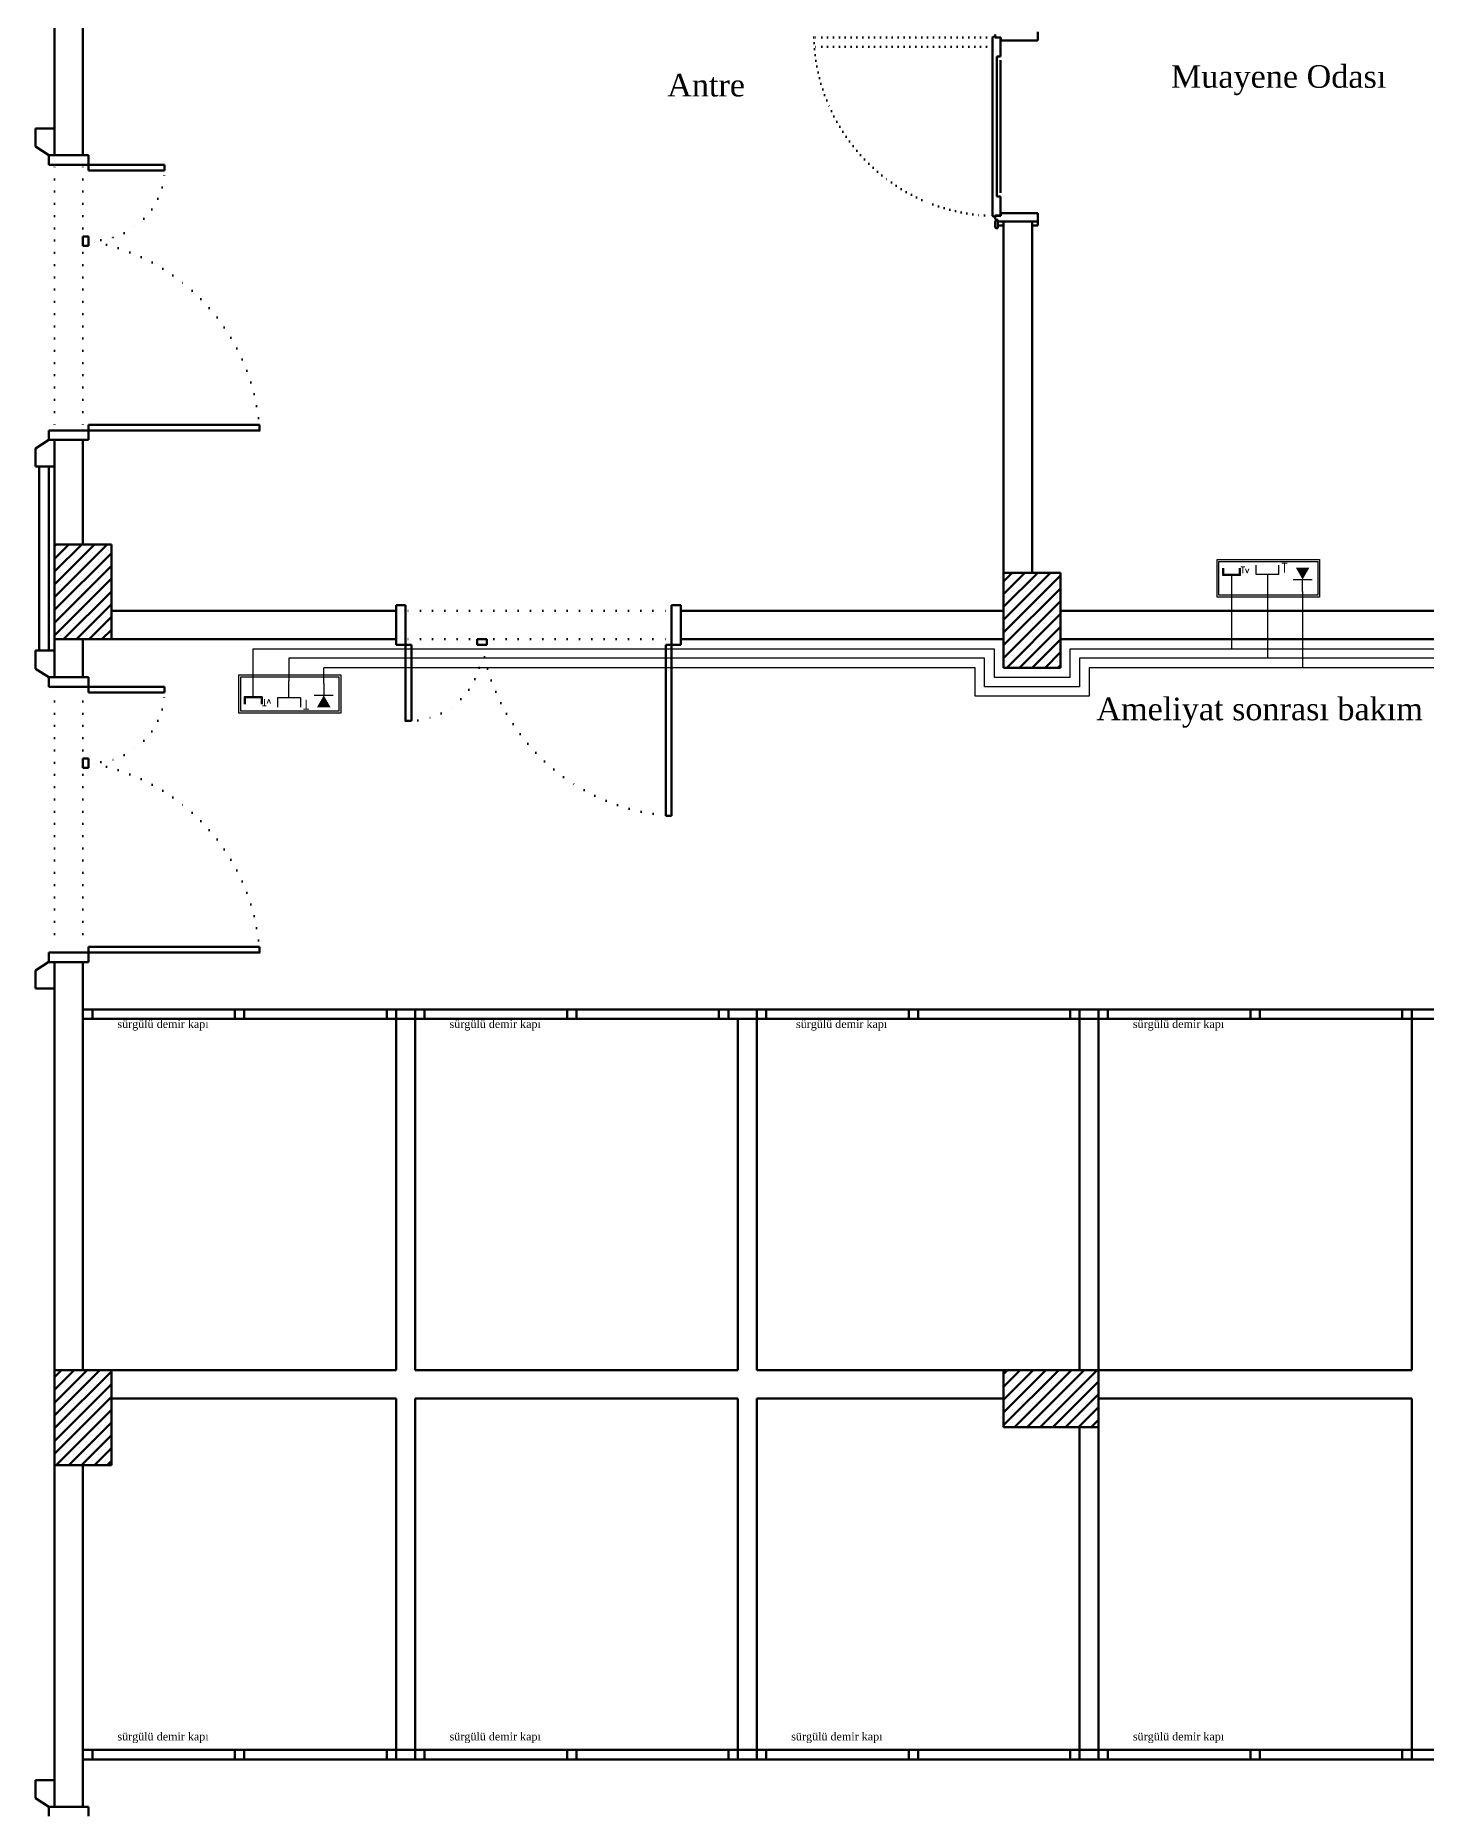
# Model space of a CAD drawing. Header units: millimetres. Extents: x 2046 to 14753, y 2361 to 29276.
# Drawn here: x 3230 to 3963, y 18168 to 19104 of the extents above; entities that cross this region are included whole.
import ezdxf

# ---------------------------------------------------------------- set-up
doc = ezdxf.new("R2010")
doc.units = ezdxf.units.MM
doc.linetypes.add('ACAD_ISO07W100', pattern=[3, 0, -3])
doc.linetypes.add('DOT', pattern=[6.35, 0, -6.35])
doc.layers.add('A.O. DUVAR', color=7, linetype='Continuous', lineweight=50)
doc.layers.add('priz', color=12, linetype='Continuous', lineweight=25)
for name, color, linetype in [('BLK-DATA', 2, 'Continuous'), ('telefon', 6, 'Continuous'), ('tv', 4, 'Continuous')]:
    doc.layers.add(name, color=color, linetype=linetype)
doc.styles.add('A.O. MALZEME', font='times.ttf', dxfattribs={"height": 10})
doc.styles.add('ROMANS', font='romanstw.shx', dxfattribs={"width": 0.7})

# ---------------------------------------------------------------- blocks, each defined once
blk = doc.blocks.new('*U105')
at = {"layer": 'tv'}
for p, q in [((-7.8, 14.1), (-7.8, 20.6)), ((-7, 15), (-7, 20.6)), ((7, 15), (7, 20.6)), ((7.8, 14.1), (7.8, 20.6)), ((7.8, 14.1), (-7.8, 14.1)), ((7.8, 14.1), (-7.8, 14.1)), ((7, 15), (-7, 15)), ((0, 14.1), (0, 3.6))]:
    blk.add_line(p, q, dxfattribs=at)
blk.add_lwpolyline([(0, 3.6), (0, 0)], dxfattribs=at)
at = {"layer": 'tv', "color": 142, "style": 'ROMANS'}
blk.add_text('Tv', height=5.6, dxfattribs=at).set_placement((7.9, 16.2))
blk = doc.blocks.new('telefon')
at = {"layer": 'telefon'}
for p, q in [((-10, 15), (-10, 23)), ((10, 15), (10, 23)), ((10, 15), (-10, 15)), ((0, 15), (0, 0))]:
    blk.add_line(p, q, dxfattribs=at)
at = {"layer": 'telefon', "color": 142, "style": 'ROMANS'}
blk.add_text('T', height=8, dxfattribs=at).set_placement((12.3, 16.8))
blk = doc.blocks.new('*U106')
at = {"layer": 'tv'}
for p, q in [((-7.8, 14.1), (-7.8, 20.6)), ((-7, 15), (-7, 20.6)), ((7, 15), (7, 20.6)), ((7.8, 14.1), (7.8, 20.6)), ((7.8, 14.1), (-7.8, 14.1)), ((7.8, 14.1), (-7.8, 14.1)), ((7, 15), (-7, 15)), ((0, 14.1), (0, 3.6))]:
    blk.add_line(p, q, dxfattribs=at)
blk.add_lwpolyline([(0, 3.6), (0, 0)], dxfattribs=at)
at = {"layer": 'tv', "color": 142, "style": 'ROMANS'}
blk.add_text('Tv', height=5.6, dxfattribs=at).set_placement((7.9, 16.2))
blk = doc.blocks.new('DATA')
at = {"layer": 'BLK-DATA'}
for p, q in [((-10, 12.7), (10, 12.7)), ((0, 0), (0, 12.7))]:
    blk.add_line(p, q, dxfattribs=at)
blk.add_solid([(-7.1, 25.1), (7.1, 25.1), (0, 12.7)], dxfattribs=at)

msp = doc.modelspace()

# ---------------------------------------------------------------- linework, layer by layer
at = {"layer": 'A.O. DUVAR'}
for p, q in [((3239.96, 19040.858), (3239.96, 19120.858)), ((3254.96, 19120.858), (3254.96, 19040.858)), ((3734.033, 19102.911), (3734.899, 19103.411)), ((3734.899, 19103.411), (3735.399, 19103.411)), ((3735.399, 19103.411), (3735.399, 19102.786)), ((3735.46, 19102.858), (3735.46, 19104.411)), ((3757.96, 19105.858), (3757.96, 19101.358)), ((3734.033, 19008.858), (3734.033, 19102.911)), ((3738.399, 19102.786), (3735.399, 19102.786)), ((3738.46, 19102.858), (3735.46, 19102.858)), ((3738.399, 19102.786), (3738.399, 19099.858)), ((3738.399, 19099.858), (3738.399, 19092.858)), ((3738.46, 19101.358), (3738.46, 19102.858)), ((3757.96, 19101.358), (3738.46, 19101.358)), ((3736.399, 19092.858), (3736.399, 19019.043)), ((3738.395, 19092.858), (3736.399, 19092.858)), ((3738.399, 19090.858), (3738.399, 19021.043)), ((3236.96, 19040.858), (3257.96, 19040.858)), ((3236.96, 19035.858), (3236.96, 19040.858)), ((3254.96, 19040.858), (3239.96, 19040.858)), ((3257.96, 19040.858), (3257.96, 19035.858)), ((3257.96, 19035.858), (3236.96, 19035.858)), ((3257.96, 19032.858), (3257.96, 19035.858)), ((3257.96, 19035.858), (3297.96, 19035.858)), ((3297.96, 19032.858), (3257.96, 19032.858)), ((3297.96, 19035.858), (3297.96, 19032.858)), ((3738.399, 19019.043), (3736.399, 19019.043)), ((3738.399, 19019.043), (3738.399, 19009.043)), ((3757.96, 19010.358), (3738.46, 19010.358)), ((3738.46, 19010.358), (3738.46, 19008.858)), ((3757.96, 19005.858), (3757.96, 19010.358)), ((3734.899, 19008.358), (3734.033, 19008.858)), ((3735.399, 19008.358), (3734.899, 19008.358)), ((3735.399, 19008.358), (3735.4, 19009.043)), ((3735.4, 19009.043), (3738.399, 19009.043)), ((3738.46, 19008.858), (3735.46, 19008.858)), ((3735.46, 19008.858), (3735.46, 19007.381)), ((3735.46, 19007.381), (3735.96, 19006.881)), ((3735.46, 19005.881), (3735.96, 19006.381)), ((3735.46, 19002.881), (3735.46, 19005.881)), ((3735.96, 19002.381), (3735.46, 19002.881)), ((3735.96, 19006.881), (3736.96, 19006.881)), ((3735.96, 19006.381), (3736.91, 19006.381)), ((3736.91, 19002.381), (3735.96, 19002.381)), ((3736.91, 19006.381), (3736.91, 19002.381)), ((3736.96, 19006.881), (3736.96, 19005.858)), ((3736.96, 19005.858), (3739.96, 19005.858)), ((3736.96, 19005.858), (3736.96, 19003.858)), ((3736.96, 19003.858), (3739.96, 19003.858)), ((3739.96, 19005.858), (3754.96, 19005.858)), ((3739.96, 19003.858), (3739.96, 19005.858)), ((3739.96, 18820.858), (3739.96, 19005.858)), ((3739.96, 19005.858), (3754.96, 19005.858)), ((3754.96, 19003.858), (3754.96, 19005.858)), ((3754.96, 19005.858), (3757.96, 19005.858)), ((3754.96, 19005.858), (3754.96, 18820.858)), ((3757.96, 19003.858), (3754.96, 19003.858)), ((3757.96, 19005.858), (3757.96, 19003.858)), ((3257.96, 18998.121), (3254.96, 18998.121)), ((3254.96, 18998.121), (3254.96, 18993.121)), ((3254.96, 18993.121), (3257.96, 18993.121)), ((3257.96, 18993.121), (3257.96, 18998.121)), ((3347.96, 18898.858), (3257.96, 18898.858)), ((3257.96, 18898.858), (3257.96, 18895.858)), ((3347.96, 18895.858), (3347.96, 18898.858)), ((3257.96, 18895.858), (3236.96, 18895.858)), ((3236.96, 18895.858), (3236.96, 18890.858)), ((3236.96, 18890.858), (3257.96, 18890.858)), ((3239.96, 18890.858), (3254.96, 18890.858)), ((3239.96, 18835.858), (3239.96, 18890.858)), ((3254.96, 18835.858), (3254.96, 18890.858)), ((3254.96, 18890.858), (3254.96, 18835.858)), ((3257.96, 18895.858), (3347.96, 18895.858)), ((3257.96, 18890.858), (3257.96, 18895.858)), ((3231.96, 18876.858), (3231.96, 18779.941)), ((3236.96, 18876.858), (3236.96, 18779.941)), ((3239.96, 18876.858), (3239.96, 18779.941)), ((3239.96, 18876.858), (3239.96, 18779.941)), ((3239.96, 18835.858), (3269.96, 18835.858)), ((3239.96, 18785.858), (3239.96, 18835.858)), ((3254.96, 18835.858), (3239.96, 18835.858)), ((3269.96, 18835.858), (3254.96, 18835.858)), ((3269.96, 18800.858), (3269.96, 18835.858)), ((3269.96, 18835.858), (3269.96, 18785.858)), ((3739.96, 18820.858), (3769.96, 18820.858)), ((3739.96, 18770.858), (3739.96, 18820.858)), ((3754.96, 18820.858), (3739.96, 18820.858)), ((3769.96, 18820.858), (3769.96, 18770.858)), ((3269.96, 18800.858), (3269.96, 18803.858)), ((3419.96, 18800.858), (3269.96, 18800.858)), ((3269.96, 18785.858), (3269.96, 18800.858)), ((3269.96, 18800.858), (3419.96, 18800.858)), ((3419.96, 18803.858), (3419.96, 18782.858)), ((3424.96, 18803.858), (3419.96, 18803.858)), ((3419.96, 18800.858), (3419.96, 18785.858)), ((3424.96, 18782.858), (3424.96, 18803.858)), ((3564.96, 18782.858), (3564.96, 18803.858)), ((3564.96, 18803.858), (3569.96, 18803.858)), ((3569.96, 18803.858), (3569.96, 18782.858)), ((3569.96, 18800.858), (3739.96, 18800.858)), ((3569.96, 18785.858), (3569.96, 18800.858)), ((3739.96, 18800.858), (3739.96, 18785.858)), ((4299.96, 18800.858), (3769.96, 18800.858)), ((3769.96, 18800.858), (3769.96, 18785.858)), ((3269.96, 18785.858), (3239.96, 18785.858)), ((3239.96, 18765.858), (3239.96, 18785.858)), ((3239.96, 18785.858), (3254.96, 18785.858)), ((3254.96, 18765.858), (3254.96, 18785.858)), ((3254.96, 18785.858), (3419.96, 18785.858)), ((3254.96, 18785.858), (3254.96, 18765.858)), ((3419.96, 18785.858), (3269.96, 18785.858)), ((3462.698, 18782.858), (3462.698, 18785.858)), ((3462.698, 18785.858), (3467.698, 18785.858)), ((3467.698, 18785.858), (3467.698, 18782.858)), ((3739.96, 18785.858), (3569.96, 18785.858)), ((3769.96, 18785.858), (4299.96, 18785.858)), ((3419.96, 18782.858), (3424.96, 18782.858)), ((3427.96, 18782.858), (3424.96, 18782.858)), ((3424.96, 18782.858), (3424.96, 18742.858)), ((3427.96, 18742.858), (3427.96, 18782.858)), ((3467.698, 18782.858), (3462.698, 18782.858)), ((3561.96, 18692.858), (3561.96, 18782.858)), ((3561.96, 18782.858), (3564.96, 18782.858)), ((3564.96, 18782.858), (3564.96, 18692.858)), ((3569.96, 18782.858), (3564.96, 18782.858)), ((3769.96, 18770.858), (3739.96, 18770.858)), ((3236.96, 18765.858), (3257.96, 18765.858)), ((3236.96, 18760.858), (3236.96, 18765.858)), ((3257.96, 18760.858), (3236.96, 18760.858)), ((3254.96, 18765.858), (3239.96, 18765.858)), ((3257.96, 18765.858), (3257.96, 18760.858)), ((3257.96, 18757.858), (3257.96, 18760.858)), ((3257.96, 18760.858), (3297.96, 18760.858)), ((3297.96, 18757.858), (3257.96, 18757.858)), ((3297.96, 18760.858), (3297.96, 18757.858)), ((3424.96, 18742.858), (3427.96, 18742.858)), ((3257.96, 18723.121), (3254.96, 18723.121)), ((3254.96, 18723.121), (3254.96, 18718.121)), ((3257.96, 18718.121), (3257.96, 18723.121)), ((3254.96, 18718.121), (3257.96, 18718.121)), ((3564.96, 18692.858), (3561.96, 18692.858)), ((3257.96, 18620.858), (3236.96, 18620.858)), ((3236.96, 18620.858), (3236.96, 18615.858)), ((3347.96, 18623.858), (3257.96, 18623.858)), ((3257.96, 18623.858), (3257.96, 18620.858)), ((3257.96, 18620.858), (3347.96, 18620.858)), ((3257.96, 18615.858), (3257.96, 18620.858)), ((3347.96, 18620.858), (3347.96, 18623.858)), ((3236.96, 18615.858), (3257.96, 18615.858)), ((3239.96, 18400.858), (3239.96, 18615.858)), ((3239.96, 18615.858), (3254.96, 18615.858)), ((3254.96, 18615.858), (3254.96, 18400.858)), ((3239.96, 18601.858), (3239.96, 18184.941)), ((3239.96, 18601.858), (3239.96, 18184.941)), ((4304.96, 18590.858), (3254.96, 18590.858)), ((4329.96, 18590.858), (3254.96, 18590.858)), ((3254.96, 18590.858), (3259.96, 18590.858)), ((3254.96, 18585.858), (3254.96, 18590.858)), ((3259.96, 18590.858), (3259.96, 18585.858)), ((3334.96, 18590.858), (3339.96, 18590.858)), ((3334.96, 18585.858), (3334.96, 18590.858)), ((3339.96, 18590.858), (3339.96, 18585.858)), ((3414.96, 18590.858), (3419.96, 18590.858)), ((3414.96, 18585.858), (3414.96, 18590.858)), ((3419.96, 18590.858), (3419.96, 18585.858)), ((3429.96, 18590.858), (3434.96, 18590.858)), ((3429.96, 18585.858), (3429.96, 18590.858)), ((3434.96, 18590.858), (3434.96, 18585.858)), ((3509.96, 18590.858), (3514.96, 18590.858)), ((3509.96, 18585.858), (3509.96, 18590.858)), ((3514.96, 18590.858), (3514.96, 18585.858)), ((3589.96, 18590.858), (3594.96, 18590.858)), ((3589.96, 18585.858), (3589.96, 18590.858)), ((3594.96, 18590.858), (3594.96, 18585.858)), ((3609.96, 18590.858), (3614.96, 18590.858)), ((3609.96, 18585.858), (3609.96, 18590.858)), ((3614.96, 18590.858), (3614.96, 18585.858)), ((3689.96, 18590.858), (3694.96, 18590.858)), ((3689.96, 18585.858), (3689.96, 18590.858)), ((3694.96, 18590.858), (3694.96, 18585.858)), ((3774.96, 18590.858), (3779.96, 18590.858)), ((3774.96, 18585.858), (3774.96, 18590.858)), ((3779.96, 18590.858), (3779.96, 18585.858)), ((3789.96, 18590.858), (3794.96, 18590.858)), ((3789.96, 18585.858), (3789.96, 18590.858)), ((3794.96, 18590.858), (3794.96, 18585.858)), ((3869.96, 18590.858), (3874.96, 18590.858)), ((3869.96, 18585.858), (3869.96, 18590.858)), ((3874.96, 18590.858), (3874.96, 18585.858)), ((3949.96, 18590.858), (3954.96, 18590.858)), ((3949.96, 18585.858), (3949.96, 18590.858)), ((3954.96, 18590.858), (3954.96, 18585.858)), ((4331.96, 18585.858), (3254.96, 18585.858)), ((3259.96, 18585.858), (3254.96, 18585.858)), ((3339.96, 18585.858), (3334.96, 18585.858)), ((3419.96, 18585.858), (3414.96, 18585.858)), ((3419.96, 18400.858), (3419.96, 18585.858)), ((3419.96, 18585.858), (3429.96, 18585.858)), ((3434.96, 18585.858), (3429.96, 18585.858)), ((3429.96, 18585.858), (3429.96, 18400.858)), ((3514.96, 18585.858), (3509.96, 18585.858)), ((3594.96, 18585.858), (3589.96, 18585.858)), ((3599.96, 18400.858), (3599.96, 18585.858)), ((3599.96, 18585.858), (3609.96, 18585.858)), ((3614.96, 18585.858), (3609.96, 18585.858)), ((3609.96, 18585.858), (3609.96, 18400.858)), ((3694.96, 18585.858), (3689.96, 18585.858)), ((3779.96, 18585.858), (3774.96, 18585.858)), ((3779.96, 18400.858), (3779.96, 18585.858)), ((3779.96, 18585.858), (3789.96, 18585.858)), ((3794.96, 18585.858), (3789.96, 18585.858)), ((3789.96, 18585.858), (3789.96, 18400.858)), ((3874.96, 18585.858), (3869.96, 18585.858)), ((3954.96, 18585.858), (3949.96, 18585.858)), ((3954.96, 18400.858), (3954.96, 18585.858)), ((3954.96, 18585.858), (3964.96, 18585.858)), ((3239.96, 18400.858), (3269.96, 18400.858)), ((3239.96, 18350.858), (3239.96, 18400.858)), ((3254.96, 18400.858), (3239.96, 18400.858)), ((3269.96, 18400.858), (3269.96, 18350.858)), ((3269.96, 18385.858), (3269.96, 18400.858)), ((3269.96, 18400.858), (3419.96, 18400.858)), ((3429.96, 18400.858), (3599.96, 18400.858)), ((3609.96, 18400.858), (3739.96, 18400.858)), ((3739.96, 18370.858), (3739.96, 18400.858)), ((3739.96, 18400.858), (3789.96, 18400.858)), ((3739.96, 18400.858), (3739.96, 18385.858)), ((3789.96, 18400.858), (3779.96, 18400.858)), ((3789.96, 18400.858), (3789.96, 18370.858)), ((3789.96, 18385.858), (3789.96, 18400.858)), ((3789.96, 18400.858), (3954.96, 18400.858)), ((3419.96, 18385.858), (3269.96, 18385.858)), ((3419.96, 18200.858), (3419.96, 18385.858)), ((3599.96, 18385.858), (3429.96, 18385.858)), ((3429.96, 18385.858), (3429.96, 18200.858)), ((3599.96, 18200.858), (3599.96, 18385.858)), ((3739.96, 18385.858), (3609.96, 18385.858)), ((3609.96, 18385.858), (3609.96, 18200.858)), ((3954.96, 18385.858), (3789.96, 18385.858)), ((3954.96, 18200.858), (3954.96, 18385.858)), ((3789.96, 18370.858), (3739.96, 18370.858)), ((3789.96, 18370.858), (3779.96, 18370.858)), ((3779.96, 18370.858), (3779.96, 18200.858)), ((3789.96, 18200.858), (3789.96, 18370.858)), ((3269.96, 18350.858), (3239.96, 18350.858)), ((3239.96, 18170.858), (3239.96, 18350.858)), ((3239.96, 18350.858), (3254.96, 18350.858)), ((3254.96, 18350.858), (3254.96, 18170.858)), ((4304.96, 18200.858), (3254.96, 18200.858)), ((3254.96, 18200.858), (3259.96, 18200.858)), ((3254.96, 18195.858), (3254.96, 18200.858)), ((3259.96, 18200.858), (3259.96, 18195.858)), ((3334.96, 18200.858), (3339.96, 18200.858)), ((3334.96, 18195.858), (3334.96, 18200.858)), ((3339.96, 18200.858), (3339.96, 18195.858)), ((3414.96, 18200.858), (3419.96, 18200.858)), ((3414.96, 18195.858), (3414.96, 18200.858)), ((3419.96, 18200.858), (3419.96, 18195.858)), ((3429.96, 18200.858), (3419.96, 18200.858)), ((3429.96, 18200.858), (3434.96, 18200.858)), ((3429.96, 18195.858), (3429.96, 18200.858)), ((3434.96, 18200.858), (3434.96, 18195.858)), ((3509.96, 18200.858), (3514.96, 18200.858)), ((3509.96, 18195.858), (3509.96, 18200.858)), ((3514.96, 18200.858), (3514.96, 18195.858)), ((3594.96, 18200.858), (3599.96, 18200.858)), ((3594.96, 18195.858), (3594.96, 18200.858)), ((3599.96, 18200.858), (3599.96, 18195.858)), ((3609.96, 18200.858), (3599.96, 18200.858)), ((3609.96, 18200.858), (3614.96, 18200.858)), ((3609.96, 18195.858), (3609.96, 18200.858)), ((3614.96, 18200.858), (3614.96, 18195.858)), ((3689.96, 18200.858), (3694.96, 18200.858)), ((3689.96, 18195.858), (3689.96, 18200.858)), ((3694.96, 18200.858), (3694.96, 18195.858)), ((3774.96, 18200.858), (3779.96, 18200.858)), ((3774.96, 18195.858), (3774.96, 18200.858)), ((3779.96, 18200.858), (3779.96, 18195.858)), ((3779.96, 18200.858), (3789.96, 18200.858)), ((3789.96, 18200.858), (3794.96, 18200.858)), ((3789.96, 18195.858), (3789.96, 18200.858)), ((3794.96, 18200.858), (3794.96, 18195.858)), ((3869.96, 18200.858), (3874.96, 18200.858)), ((3869.96, 18195.858), (3869.96, 18200.858)), ((3874.96, 18200.858), (3874.96, 18195.858)), ((3949.96, 18200.858), (3954.96, 18200.858)), ((3949.96, 18195.858), (3949.96, 18200.858)), ((3954.96, 18200.858), (3954.96, 18195.858)), ((3964.96, 18200.858), (3954.96, 18200.858)), ((4304.96, 18195.858), (3254.96, 18195.858)), ((4304.96, 18195.858), (3254.96, 18195.858)), ((3259.96, 18195.858), (3254.96, 18195.858)), ((3339.96, 18195.858), (3334.96, 18195.858)), ((3419.96, 18195.858), (3414.96, 18195.858)), ((3434.96, 18195.858), (3429.96, 18195.858)), ((3514.96, 18195.858), (3509.96, 18195.858)), ((3599.96, 18195.858), (3594.96, 18195.858)), ((3614.96, 18195.858), (3609.96, 18195.858)), ((3694.96, 18195.858), (3689.96, 18195.858)), ((3779.96, 18195.858), (3774.96, 18195.858)), ((3794.96, 18195.858), (3789.96, 18195.858)), ((3874.96, 18195.858), (3869.96, 18195.858)), ((3954.96, 18195.858), (3949.96, 18195.858)), ((3236.96, 18170.858), (3257.96, 18170.858)), ((3236.96, 18165.858), (3236.96, 18170.858)), ((3254.96, 18170.858), (3239.96, 18170.858)), ((3257.96, 18170.858), (3257.96, 18165.858))]:
    msp.add_line(p, q, dxfattribs=at)
at = {"layer": 'A.O. DUVAR', "linetype": 'ACAD_ISO07W100'}
for p, q in [((3734.033, 19102.911), (3640.033, 19102.911)), ((3734.033, 19097.911), (3640.033, 19097.911))]:
    msp.add_line(p, q, dxfattribs=at)
at = {"layer": 'A.O. DUVAR', "ltscale": 100}
for p, q in [((3229.96, 19045.38), (3229.96, 19054.941)), ((3229.96, 19054.941), (3239.96, 19054.941)), ((3229.96, 19045.38), (3229.96, 19054.941)), ((3229.96, 19054.941), (3239.96, 19054.941)), ((3239.96, 19054.941), (3239.96, 19044.941)), ((3239.96, 19054.941), (3239.96, 19044.941)), ((3236.96, 19040.858), (3229.96, 19045.38)), ((3236.96, 19040.858), (3229.96, 19045.38)), ((3239.96, 19040.941), (3236.96, 19040.858)), ((3239.96, 19040.941), (3236.96, 19040.858)), ((3239.96, 19044.941), (3239.96, 19044.941)), ((3239.96, 19044.941), (3239.96, 19040.941)), ((3239.96, 19044.941), (3239.96, 19044.941)), ((3239.96, 19044.941), (3239.96, 19040.941)), ((3236.96, 18890.941), (3229.96, 18886.419)), ((3236.96, 18890.941), (3229.96, 18886.419)), ((3239.96, 18890.858), (3236.96, 18890.941)), ((3239.96, 18890.858), (3236.96, 18890.941)), ((3239.96, 18886.858), (3239.96, 18890.858)), ((3239.96, 18886.858), (3239.96, 18890.858)), ((3229.96, 18886.419), (3229.96, 18876.858)), ((3229.96, 18886.419), (3229.96, 18876.858)), ((3239.96, 18876.858), (3239.96, 18886.858)), ((3239.96, 18886.858), (3239.96, 18886.858)), ((3239.96, 18876.858), (3239.96, 18886.858)), ((3239.96, 18886.858), (3239.96, 18886.858)), ((3229.96, 18876.858), (3239.96, 18876.858)), ((3229.96, 18876.858), (3239.96, 18876.858)), ((3229.96, 18770.38), (3229.96, 18779.941)), ((3229.96, 18779.941), (3239.96, 18779.941)), ((3229.96, 18770.38), (3229.96, 18779.941)), ((3229.96, 18779.941), (3239.96, 18779.941)), ((3239.96, 18779.941), (3239.96, 18769.941)), ((3239.96, 18779.941), (3239.96, 18769.941)), ((3236.96, 18765.858), (3229.96, 18770.38)), ((3236.96, 18765.858), (3229.96, 18770.38)), ((3239.96, 18769.941), (3239.96, 18769.941)), ((3239.96, 18769.941), (3239.96, 18765.941)), ((3239.96, 18769.941), (3239.96, 18769.941)), ((3239.96, 18769.941), (3239.96, 18765.941)), ((3239.96, 18765.941), (3236.96, 18765.858)), ((3239.96, 18765.941), (3236.96, 18765.858)), ((3236.96, 18615.941), (3229.96, 18611.419)), ((3236.96, 18615.941), (3229.96, 18611.419)), ((3229.96, 18611.419), (3229.96, 18601.858)), ((3229.96, 18611.419), (3229.96, 18601.858)), ((3239.96, 18615.858), (3236.96, 18615.941)), ((3239.96, 18615.858), (3236.96, 18615.941)), ((3239.96, 18611.858), (3239.96, 18615.858)), ((3239.96, 18611.858), (3239.96, 18615.858)), ((3239.96, 18601.858), (3239.96, 18611.858)), ((3239.96, 18611.858), (3239.96, 18611.858)), ((3239.96, 18601.858), (3239.96, 18611.858)), ((3239.96, 18611.858), (3239.96, 18611.858)), ((3229.96, 18601.858), (3239.96, 18601.858)), ((3229.96, 18601.858), (3239.96, 18601.858)), ((3229.96, 18175.38), (3229.96, 18184.941)), ((3229.96, 18184.941), (3239.96, 18184.941)), ((3229.96, 18175.38), (3229.96, 18184.941)), ((3229.96, 18184.941), (3239.96, 18184.941)), ((3239.96, 18184.941), (3239.96, 18174.941)), ((3239.96, 18184.941), (3239.96, 18174.941)), ((3236.96, 18170.858), (3229.96, 18175.38)), ((3236.96, 18170.858), (3229.96, 18175.38)), ((3239.96, 18170.941), (3236.96, 18170.858)), ((3239.96, 18170.941), (3236.96, 18170.858)), ((3239.96, 18174.941), (3239.96, 18174.941)), ((3239.96, 18174.941), (3239.96, 18170.941)), ((3239.96, 18174.941), (3239.96, 18174.941)), ((3239.96, 18174.941), (3239.96, 18170.941))]:
    msp.add_line(p, q, dxfattribs=at)
at = {"layer": 'A.O. DUVAR', "linetype": 'DOT'}
for p, q in [((3239.96, 18995.858), (3239.96, 19035.858)), ((3254.96, 18995.858), (3254.96, 19035.858)), ((3239.96, 18995.858), (3239.96, 18895.858)), ((3254.96, 18995.858), (3254.96, 18895.858)), ((3464.96, 18800.858), (3424.96, 18800.858)), ((3464.96, 18800.858), (3564.96, 18800.858)), ((3464.96, 18785.858), (3424.96, 18785.858)), ((3464.96, 18785.858), (3564.96, 18785.858)), ((3239.96, 18720.858), (3239.96, 18760.858)), ((3254.96, 18720.858), (3254.96, 18760.858)), ((3239.96, 18720.858), (3239.96, 18620.858)), ((3254.96, 18720.858), (3254.96, 18620.858))]:
    msp.add_line(p, q, dxfattribs=at)
at = {"layer": 'A.O. DUVAR', "linetype": 'Continuous', "ltscale": 10}
for p, q in [((3239.96, 18834.969), (3240.85, 18835.858)), ((3239.96, 18828.233), (3247.585, 18835.858)), ((3239.96, 18821.498), (3254.321, 18835.858)), ((3239.96, 18814.763), (3261.056, 18835.858)), ((3239.96, 18808.028), (3267.791, 18835.858)), ((3243.124, 18834.765), (3243.124, 18834.765)), ((3249.859, 18834.765), (3249.859, 18834.765)), ((3256.595, 18834.765), (3256.595, 18834.765)), ((3263.33, 18834.765), (3263.33, 18834.765)), ((3239.96, 18801.293), (3269.96, 18831.293)), ((3239.96, 18794.557), (3269.96, 18824.557)), ((3243.124, 18828.029), (3243.124, 18828.029)), ((3246.492, 18831.397), (3246.492, 18831.397)), ((3246.492, 18824.662), (3246.492, 18824.662)), ((3249.859, 18828.029), (3249.859, 18828.029)), ((3253.227, 18831.397), (3253.227, 18831.397)), ((3253.227, 18824.662), (3253.227, 18824.662)), ((3256.595, 18828.029), (3256.595, 18828.029)), ((3259.962, 18831.397), (3259.962, 18831.397)), ((3259.962, 18824.662), (3259.962, 18824.662)), ((3263.33, 18828.029), (3263.33, 18828.029)), ((3266.697, 18831.397), (3266.697, 18831.397)), ((3266.697, 18824.662), (3266.697, 18824.662)), ((3239.96, 18787.822), (3269.96, 18817.822)), ((3243.124, 18821.294), (3243.124, 18821.294)), ((3243.124, 18814.559), (3243.124, 18814.559)), ((3246.492, 18817.927), (3246.492, 18817.927)), ((3249.859, 18821.294), (3249.859, 18821.294)), ((3249.859, 18814.559), (3249.859, 18814.559)), ((3253.227, 18817.927), (3253.227, 18817.927)), ((3256.595, 18821.294), (3256.595, 18821.294)), ((3256.595, 18814.559), (3256.595, 18814.559)), ((3259.962, 18817.927), (3259.962, 18817.927)), ((3263.33, 18821.294), (3263.33, 18821.294)), ((3263.33, 18814.559), (3263.33, 18814.559)), ((3266.697, 18817.927), (3266.697, 18817.927)), ((3739.96, 18816.359), (3744.46, 18820.858)), ((3739.96, 18809.624), (3751.195, 18820.858)), ((3739.96, 18802.888), (3757.93, 18820.858)), ((3739.96, 18796.153), (3764.666, 18820.858)), ((3739.96, 18789.418), (3769.96, 18819.418)), ((3741.528, 18814.559), (3741.528, 18814.559)), ((3744.896, 18817.927), (3744.896, 18817.927)), ((3748.264, 18814.559), (3748.264, 18814.559)), ((3751.631, 18817.927), (3751.631, 18817.927)), ((3754.999, 18814.559), (3754.999, 18814.559)), ((3758.366, 18817.927), (3758.366, 18817.927)), ((3761.734, 18814.559), (3761.734, 18814.559)), ((3765.102, 18817.927), (3765.102, 18817.927)), ((3768.469, 18814.559), (3768.469, 18814.559)), ((3243.124, 18807.824), (3243.124, 18807.824)), ((3244.732, 18785.858), (3269.96, 18811.087)), ((3246.492, 18811.192), (3246.492, 18811.192)), ((3246.492, 18804.456), (3246.492, 18804.456)), ((3249.859, 18807.824), (3249.859, 18807.824)), ((3251.467, 18785.858), (3269.96, 18804.352)), ((3253.227, 18811.192), (3253.227, 18811.192)), ((3253.227, 18804.456), (3253.227, 18804.456)), ((3256.595, 18807.824), (3256.595, 18807.824)), ((3259.962, 18811.192), (3259.962, 18811.192)), ((3259.962, 18804.456), (3259.962, 18804.456)), ((3263.33, 18807.824), (3263.33, 18807.824)), ((3266.697, 18811.192), (3266.697, 18811.192)), ((3266.697, 18804.456), (3266.697, 18804.456)), ((3739.96, 18782.683), (3769.96, 18812.683)), ((3739.96, 18775.948), (3769.96, 18805.948)), ((3741.528, 18807.824), (3741.528, 18807.824)), ((3744.896, 18811.192), (3744.896, 18811.192)), ((3744.896, 18804.456), (3744.896, 18804.456)), ((3748.264, 18807.824), (3748.264, 18807.824)), ((3751.631, 18811.192), (3751.631, 18811.192)), ((3751.631, 18804.456), (3751.631, 18804.456)), ((3754.999, 18807.824), (3754.999, 18807.824)), ((3758.366, 18811.192), (3758.366, 18811.192)), ((3758.366, 18804.456), (3758.366, 18804.456)), ((3761.734, 18807.824), (3761.734, 18807.824)), ((3765.102, 18811.192), (3765.102, 18811.192)), ((3765.102, 18804.456), (3765.102, 18804.456)), ((3768.469, 18807.824), (3768.469, 18807.824)), ((3243.124, 18801.089), (3243.124, 18801.089)), ((3246.492, 18797.721), (3246.492, 18797.721)), ((3249.859, 18801.089), (3249.859, 18801.089)), ((3253.227, 18797.721), (3253.227, 18797.721)), ((3256.595, 18801.089), (3256.595, 18801.089)), ((3258.202, 18785.858), (3269.96, 18797.617)), ((3259.962, 18797.721), (3259.962, 18797.721)), ((3263.33, 18801.089), (3263.33, 18801.089)), ((3266.697, 18797.721), (3266.697, 18797.721)), ((3741.528, 18801.089), (3741.528, 18801.089)), ((3741.606, 18770.858), (3769.96, 18799.212)), ((3744.896, 18797.721), (3744.896, 18797.721)), ((3748.264, 18801.089), (3748.264, 18801.089)), ((3751.631, 18797.721), (3751.631, 18797.721)), ((3754.999, 18801.089), (3754.999, 18801.089)), ((3758.366, 18797.721), (3758.366, 18797.721)), ((3761.734, 18801.089), (3761.734, 18801.089)), ((3765.102, 18797.721), (3765.102, 18797.721)), ((3768.469, 18801.089), (3768.469, 18801.089)), ((3243.124, 18794.354), (3243.124, 18794.354)), ((3243.124, 18787.618), (3243.124, 18787.618)), ((3246.492, 18790.986), (3246.492, 18790.986)), ((3249.859, 18794.354), (3249.859, 18794.354)), ((3249.859, 18787.618), (3249.859, 18787.618)), ((3253.227, 18790.986), (3253.227, 18790.986)), ((3256.595, 18794.354), (3256.595, 18794.354)), ((3256.595, 18787.618), (3256.595, 18787.618)), ((3259.962, 18790.986), (3259.962, 18790.986)), ((3263.33, 18794.354), (3263.33, 18794.354)), ((3263.33, 18787.618), (3263.33, 18787.618)), ((3264.937, 18785.858), (3269.96, 18790.881)), ((3266.697, 18790.986), (3266.697, 18790.986)), ((3741.528, 18794.354), (3741.528, 18794.354)), ((3741.528, 18787.618), (3741.528, 18787.618)), ((3744.896, 18790.986), (3744.896, 18790.986)), ((3748.264, 18794.354), (3748.264, 18794.354)), ((3748.264, 18787.618), (3748.264, 18787.618)), ((3748.342, 18770.858), (3769.96, 18792.477)), ((3751.631, 18790.986), (3751.631, 18790.986)), ((3754.999, 18794.354), (3754.999, 18794.354)), ((3754.999, 18787.618), (3754.999, 18787.618)), ((3755.077, 18770.858), (3769.96, 18785.742)), ((3758.366, 18790.986), (3758.366, 18790.986)), ((3761.734, 18794.354), (3761.734, 18794.354)), ((3761.734, 18787.618), (3761.734, 18787.618)), ((3765.102, 18790.986), (3765.102, 18790.986)), ((3768.469, 18794.354), (3768.469, 18794.354)), ((3768.469, 18787.618), (3768.469, 18787.618)), ((3741.528, 18780.883), (3741.528, 18780.883)), ((3744.896, 18784.251), (3744.896, 18784.251)), ((3744.896, 18777.516), (3744.896, 18777.516)), ((3748.264, 18780.883), (3748.264, 18780.883)), ((3751.631, 18784.251), (3751.631, 18784.251)), ((3751.631, 18777.516), (3751.631, 18777.516)), ((3754.999, 18780.883), (3754.999, 18780.883)), ((3758.366, 18784.251), (3758.366, 18784.251)), ((3758.366, 18777.516), (3758.366, 18777.516)), ((3761.734, 18780.883), (3761.734, 18780.883)), ((3761.812, 18770.858), (3769.96, 18779.007)), ((3765.102, 18784.251), (3765.102, 18784.251)), ((3765.102, 18777.516), (3765.102, 18777.516)), ((3768.469, 18780.883), (3768.469, 18780.883)), ((3741.528, 18774.148), (3741.528, 18774.148)), ((3748.264, 18774.148), (3748.264, 18774.148)), ((3754.999, 18774.148), (3754.999, 18774.148)), ((3761.734, 18774.148), (3761.734, 18774.148)), ((3768.469, 18774.148), (3768.469, 18774.148)), ((3768.547, 18770.858), (3769.96, 18772.272)), ((3239.96, 18397.181), (3243.638, 18400.858)), ((3239.96, 18390.446), (3250.373, 18400.858)), ((3239.96, 18383.711), (3257.108, 18400.858)), ((3239.96, 18376.975), (3263.843, 18400.858)), ((3239.96, 18370.24), (3269.96, 18400.24)), ((3239.96, 18363.505), (3269.96, 18393.505)), ((3243.124, 18396.977), (3243.124, 18396.977)), ((3246.492, 18400.345), (3246.492, 18400.345)), ((3246.492, 18393.61), (3246.492, 18393.61)), ((3249.859, 18396.977), (3249.859, 18396.977)), ((3253.227, 18400.345), (3253.227, 18400.345)), ((3253.227, 18393.61), (3253.227, 18393.61)), ((3256.595, 18396.977), (3256.595, 18396.977)), ((3259.962, 18400.345), (3259.962, 18400.345)), ((3259.962, 18393.61), (3259.962, 18393.61)), ((3263.33, 18396.977), (3263.33, 18396.977)), ((3266.697, 18400.345), (3266.697, 18400.345)), ((3266.697, 18393.61), (3266.697, 18393.61)), ((3739.96, 18398.777), (3742.042, 18400.858)), ((3739.96, 18392.042), (3748.777, 18400.858)), ((3739.96, 18385.306), (3755.512, 18400.858)), ((3739.96, 18378.571), (3762.248, 18400.858)), ((3739.96, 18371.836), (3768.983, 18400.858)), ((3741.528, 18396.977), (3741.528, 18396.977)), ((3744.896, 18400.345), (3744.896, 18400.345)), ((3744.896, 18393.61), (3744.896, 18393.61)), ((3745.718, 18370.858), (3775.718, 18400.858)), ((3748.264, 18396.977), (3748.264, 18396.977)), ((3751.631, 18400.345), (3751.631, 18400.345)), ((3751.631, 18393.61), (3751.631, 18393.61)), ((3752.453, 18370.858), (3782.453, 18400.858)), ((3754.999, 18396.977), (3754.999, 18396.977)), ((3758.366, 18400.345), (3758.366, 18400.345)), ((3758.366, 18393.61), (3758.366, 18393.61)), ((3759.188, 18370.858), (3789.188, 18400.858)), ((3761.734, 18396.977), (3761.734, 18396.977)), ((3765.102, 18400.345), (3765.102, 18400.345)), ((3765.102, 18393.61), (3765.102, 18393.61)), ((3765.923, 18370.858), (3789.96, 18394.895)), ((3768.469, 18396.977), (3768.469, 18396.977)), ((3771.837, 18400.345), (3771.837, 18400.345)), ((3771.837, 18393.61), (3771.837, 18393.61)), ((3775.204, 18396.977), (3775.204, 18396.977)), ((3778.572, 18400.345), (3778.572, 18400.345)), ((3778.572, 18393.61), (3778.572, 18393.61)), ((3781.94, 18396.977), (3781.94, 18396.977)), ((3785.307, 18400.345), (3785.307, 18400.345)), ((3785.307, 18393.61), (3785.307, 18393.61)), ((3788.675, 18396.977), (3788.675, 18396.977)), ((3239.96, 18356.77), (3269.96, 18386.77)), ((3243.124, 18390.242), (3243.124, 18390.242)), ((3243.124, 18383.507), (3243.124, 18383.507)), ((3246.492, 18386.874), (3246.492, 18386.874)), ((3249.859, 18390.242), (3249.859, 18390.242)), ((3249.859, 18383.507), (3249.859, 18383.507)), ((3253.227, 18386.874), (3253.227, 18386.874)), ((3256.595, 18390.242), (3256.595, 18390.242)), ((3256.595, 18383.507), (3256.595, 18383.507)), ((3259.962, 18386.874), (3259.962, 18386.874)), ((3263.33, 18390.242), (3263.33, 18390.242)), ((3263.33, 18383.507), (3263.33, 18383.507)), ((3266.697, 18386.874), (3266.697, 18386.874)), ((3741.528, 18390.242), (3741.528, 18390.242)), ((3741.528, 18383.507), (3741.528, 18383.507)), ((3744.896, 18386.874), (3744.896, 18386.874)), ((3748.264, 18390.242), (3748.264, 18390.242)), ((3748.264, 18383.507), (3748.264, 18383.507)), ((3751.631, 18386.874), (3751.631, 18386.874)), ((3754.999, 18390.242), (3754.999, 18390.242)), ((3754.999, 18383.507), (3754.999, 18383.507)), ((3758.366, 18386.874), (3758.366, 18386.874)), ((3761.734, 18390.242), (3761.734, 18390.242)), ((3761.734, 18383.507), (3761.734, 18383.507)), ((3765.102, 18386.874), (3765.102, 18386.874)), ((3768.469, 18390.242), (3768.469, 18390.242)), ((3768.469, 18383.507), (3768.469, 18383.507)), ((3771.837, 18386.874), (3771.837, 18386.874)), ((3772.659, 18370.858), (3789.96, 18388.16)), ((3775.204, 18390.242), (3775.204, 18390.242)), ((3775.204, 18383.507), (3775.204, 18383.507)), ((3778.572, 18386.874), (3778.572, 18386.874)), ((3781.94, 18390.242), (3781.94, 18390.242)), ((3781.94, 18383.507), (3781.94, 18383.507)), ((3785.307, 18386.874), (3785.307, 18386.874)), ((3788.675, 18390.242), (3788.675, 18390.242)), ((3788.675, 18383.507), (3788.675, 18383.507)), ((3240.784, 18350.858), (3269.96, 18380.035)), ((3243.124, 18376.772), (3243.124, 18376.772)), ((3246.492, 18380.139), (3246.492, 18380.139)), ((3249.859, 18376.772), (3249.859, 18376.772)), ((3253.227, 18380.139), (3253.227, 18380.139)), ((3256.595, 18376.772), (3256.595, 18376.772)), ((3259.962, 18380.139), (3259.962, 18380.139)), ((3263.33, 18376.772), (3263.33, 18376.772)), ((3266.697, 18380.139), (3266.697, 18380.139)), ((3741.528, 18376.772), (3741.528, 18376.772)), ((3744.896, 18380.139), (3744.896, 18380.139)), ((3748.264, 18376.772), (3748.264, 18376.772)), ((3751.631, 18380.139), (3751.631, 18380.139)), ((3754.999, 18376.772), (3754.999, 18376.772)), ((3758.366, 18380.139), (3758.366, 18380.139)), ((3761.734, 18376.772), (3761.734, 18376.772)), ((3765.102, 18380.139), (3765.102, 18380.139)), ((3768.469, 18376.772), (3768.469, 18376.772)), ((3771.837, 18380.139), (3771.837, 18380.139)), ((3775.204, 18376.772), (3775.204, 18376.772)), ((3778.572, 18380.139), (3778.572, 18380.139)), ((3779.394, 18370.858), (3789.96, 18381.425)), ((3781.94, 18376.772), (3781.94, 18376.772)), ((3785.307, 18380.139), (3785.307, 18380.139)), ((3786.129, 18370.858), (3789.96, 18374.69)), ((3788.675, 18376.772), (3788.675, 18376.772)), ((3243.124, 18370.036), (3243.124, 18370.036)), ((3246.492, 18373.404), (3246.492, 18373.404)), ((3246.492, 18366.669), (3246.492, 18366.669)), ((3247.519, 18350.858), (3269.96, 18373.3)), ((3249.859, 18370.036), (3249.859, 18370.036)), ((3253.227, 18373.404), (3253.227, 18373.404)), ((3253.227, 18366.669), (3253.227, 18366.669)), ((3254.254, 18350.858), (3269.96, 18366.564)), ((3256.595, 18370.036), (3256.595, 18370.036)), ((3259.962, 18373.404), (3259.962, 18373.404)), ((3259.962, 18366.669), (3259.962, 18366.669)), ((3263.33, 18370.036), (3263.33, 18370.036)), ((3266.697, 18373.404), (3266.697, 18373.404)), ((3266.697, 18366.669), (3266.697, 18366.669)), ((3744.896, 18373.404), (3744.896, 18373.404)), ((3751.631, 18373.404), (3751.631, 18373.404)), ((3758.366, 18373.404), (3758.366, 18373.404)), ((3765.102, 18373.404), (3765.102, 18373.404)), ((3771.837, 18373.404), (3771.837, 18373.404)), ((3778.572, 18373.404), (3778.572, 18373.404)), ((3785.307, 18373.404), (3785.307, 18373.404)), ((3243.124, 18363.301), (3243.124, 18363.301)), ((3243.124, 18356.566), (3243.124, 18356.566)), ((3246.492, 18359.934), (3246.492, 18359.934)), ((3249.859, 18363.301), (3249.859, 18363.301)), ((3249.859, 18356.566), (3249.859, 18356.566)), ((3253.227, 18359.934), (3253.227, 18359.934)), ((3256.595, 18363.301), (3256.595, 18363.301)), ((3256.595, 18356.566), (3256.595, 18356.566)), ((3259.962, 18359.934), (3259.962, 18359.934)), ((3260.99, 18350.858), (3269.96, 18359.829)), ((3263.33, 18363.301), (3263.33, 18363.301)), ((3263.33, 18356.566), (3263.33, 18356.566)), ((3266.697, 18359.934), (3266.697, 18359.934)), ((3246.492, 18353.198), (3246.492, 18353.198)), ((3253.227, 18353.198), (3253.227, 18353.198)), ((3259.962, 18353.198), (3259.962, 18353.198)), ((3266.697, 18353.198), (3266.697, 18353.198)), ((3267.725, 18350.858), (3269.96, 18353.094))]:
    msp.add_line(p, q, dxfattribs=at)
at = {"layer": 'A.O. DUVAR', "linetype": 'ACAD_ISO07W100'}
msp.add_arc((3736.265, 19105.141), 96.258, 181.327957, 268.639954, dxfattribs=at)
at = {"layer": 'A.O. DUVAR', "linetype": 'DOT'}
for centre, radius, start, end in [((3259.759, 19034.059), 38.243, 267.303893, 2.696107), ((3240.439, 18889.337), 107.719, 3.470972, 80.638956), ((3426.759, 18781.059), 38.243, 267.303893, 2.696107), ((3571.482, 18800.379), 107.719, 189.361044, 266.529028), ((3259.759, 18759.059), 38.243, 267.303893, 2.696107), ((3240.439, 18614.337), 107.719, 3.470972, 80.638956)]:
    msp.add_arc(centre, radius, start, end, dxfattribs=at)
at = {"layer": 'A.O. DUVAR'}
msp.add_point((3754.96, 19005.858), dxfattribs=at)
at = {"layer": 'BLK-DATA'}
for points in [[(4532.472, 19393.584), (4526.472, 19393.584), (4526.472, 19110.86), (4526.472, 19105.86), (4329.96, 19105.86), (4329.96, 18815.86), (4284.96, 18815.86), (4284.96, 18770.86), (3784.96, 18770.86), (3784.96, 18755.86), (3724.96, 18755.86), (3724.96, 18770.86), (3381.829, 18770.86)], [(3897.495, 18811.025), (3897.495, 18770.86)], [(3381.829, 18762.653), (3381.829, 18770.86)]]:
    msp.add_lwpolyline(points, dxfattribs=at)
at = {"layer": 'priz'}
for points in [[(3852.407, 18811.025), (3852.407, 18824.823), (3852.407, 18827.823), (3888.447, 18827.823), (3906.447, 18827.823), (3906.447, 18808.025), (3891.447, 18808.025), (3852.407, 18808.025)], [(3336.924, 18763.969), (3336.924, 18750.171), (3336.924, 18747.171), (3372.964, 18747.171), (3390.964, 18747.171), (3390.964, 18763.969), (3390.964, 18766.969), (3336.924, 18766.969)]]:
    msp.add_lwpolyline(points, close=True, dxfattribs=at)
for points in [[(3853.407, 18811.025), (3853.407, 18811.025), (3853.407, 18811.025), (3853.407, 18824.823), (3853.407, 18826.823), (3888.447, 18826.823), (3905.447, 18826.823), (3905.447, 18809.025), (3890.447, 18809.025), (3853.407, 18809.025), (3853.407, 18811.025)], [(3337.924, 18763.969), (3337.924, 18763.969), (3337.924, 18763.969), (3337.924, 18750.171), (3337.924, 18748.171), (3372.964, 18748.171), (3389.964, 18748.171), (3389.964, 18763.969), (3389.964, 18765.969), (3337.924, 18765.969), (3337.924, 18763.969)]]:
    msp.add_lwpolyline(points, dxfattribs=at)
at = {"layer": 'telefon'}
for points in [[(4520.472, 19393.584), (4520.472, 19393.584), (4520.472, 19115.86), (4520.472, 19110.86), (4324.96, 19110.86), (4324.96, 18810.86), (4294.96, 18810.86), (4289.96, 18810.86), (4289.96, 18775.86), (3779.96, 18775.86), (3779.96, 18760.86), (3729.96, 18760.86), (3729.96, 18775.86), (3363.478, 18775.86), (3363.478, 18763.969)], [(3878.961, 18811.025), (3878.961, 18775.86)]]:
    msp.add_lwpolyline(points, dxfattribs=at)
at = {"layer": 'tv'}
for points in [[(3344.626, 18763.969), (3344.626, 18780.86), (3734.96, 18780.86), (3734.96, 18765.86), (3774.96, 18765.86), (3774.96, 18780.86), (4294.96, 18780.86), (4294.96, 18805.86), (4319.96, 18805.86), (4319.96, 19115.86), (4514.472, 19115.86), (4514.472, 19120.86), (4514.472, 19393.584)], [(3860.109, 18811.025), (3860.109, 18780.86)]]:
    msp.add_lwpolyline(points, dxfattribs=at)

# ---------------------------------------------------------------- block references
at = {"layer": 'BLK-DATA', "xscale": 0.5, "yscale": 0.5, "zscale": 0.5}
msp.add_blockref('DATA', (3897.495, 18811.025), dxfattribs=at)
at = {"layer": 'BLK-DATA', "xscale": 0.5, "yscale": 0.5, "zscale": 0.5, "rotation": 180}
msp.add_blockref('DATA', (3381.829, 18762.653), dxfattribs=at)
at = {"layer": 'telefon', "xscale": 0.6, "yscale": 0.6, "zscale": 0.6}
msp.add_blockref('*U105', (3860.109, 18811.025), dxfattribs=at)
at = {"layer": 'telefon', "xscale": -0.6, "yscale": 0.6, "zscale": 0.6, "rotation": 180}
msp.add_blockref('*U106', (3344.626, 18763.969), dxfattribs=at)
at = {"layer": 'tv', "xscale": 0.6, "yscale": 0.6, "zscale": 0.6}
msp.add_blockref('telefon', (3878.961, 18811.025), dxfattribs=at)
at = {"layer": 'tv', "xscale": -0.6, "yscale": 0.6, "zscale": 0.6, "rotation": 180}
msp.add_blockref('telefon', (3363.478, 18763.969), dxfattribs=at)

# ---------------------------------------------------------------- texts
at = {"layer": 'A.O. DUVAR', "style": 'A.O. MALZEME'}
for s, height, p in [('Muayene Odası', 11.91743, (3828.118, 19076.371, 3.5)), ('Antre', 11.9174, (3562.753, 19071.814)), ('Ameliyat sonrası bakım', 11.91743, (3788.857, 18743.216, 3.5)), ('sürgülü demir kapı', 4.21426, (3273.096, 18581.125, 2.634)), ('sürgülü demir kapı', 4.21426, (3448.096, 18581.125, 2.634)), ('sürgülü demir kapı', 4.21426, (3630.596, 18581.125, 2.634)), ('sürgülü demir kapı', 4.21426, (3808.096, 18581.125, 2.634)), ('sürgülü demir kapı', 4.21426, (3273.096, 18205.822, 2.634)), ('sürgülü demir kapı', 4.21426, (3448.096, 18205.822, 2.634)), ('sürgülü demir kapı', 4.21426, (3628.096, 18205.822, 2.634)), ('sürgülü demir kapı', 4.21426, (3808.096, 18205.822, 2.634))]:
    msp.add_text(s, height=height, dxfattribs=at).set_placement(p)

doc.saveas('drawing.dxf')
